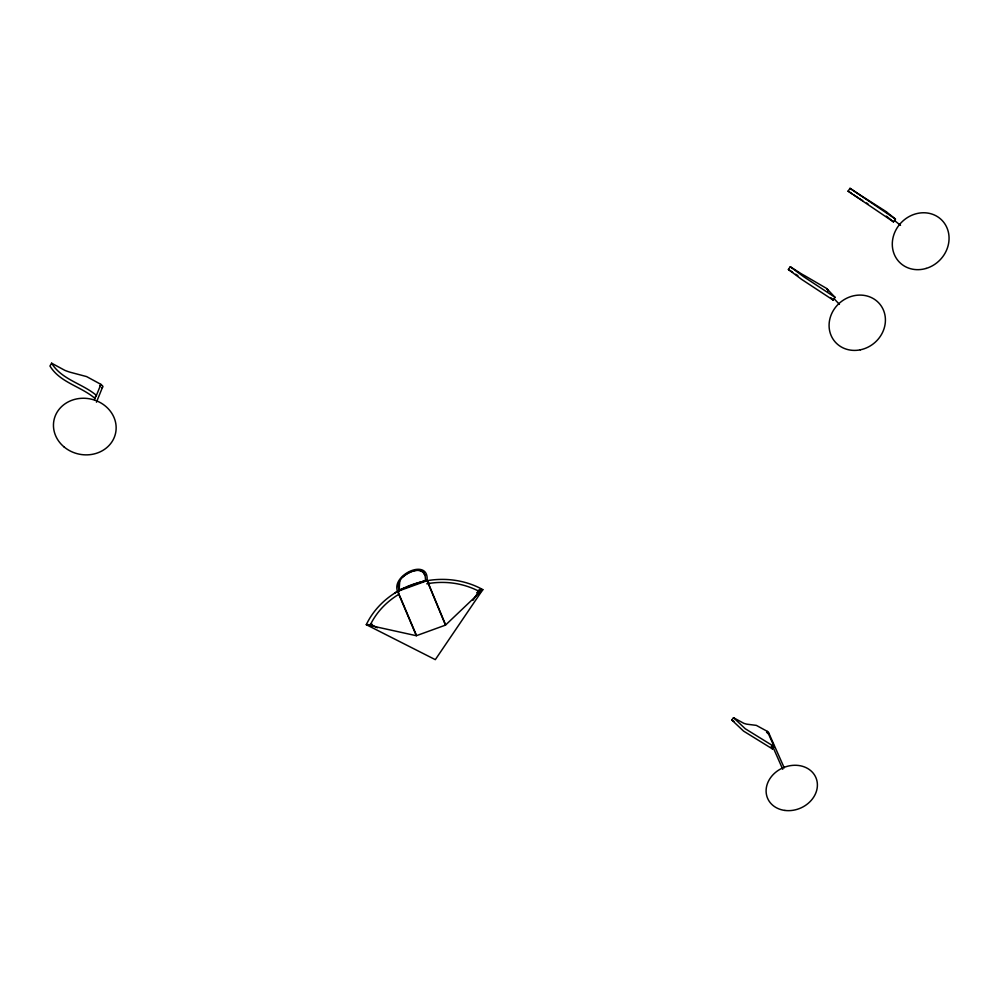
<?xml version="1.0" encoding="UTF-8"?>
<svg xmlns="http://www.w3.org/2000/svg" width="999" height="999" viewBox="0 0 999 999"><rect width="100%" height="100%" fill="white"/><g stroke="black" fill="none" stroke-linecap="round" stroke-linejoin="round"><path stroke-width="1.5" d="M399.712 581.48L399.101 590.059L425.387 580.519C427.097 559.752 392.919 574.937 399.101 590.059L394.655 593.169A79.208 69.78 -10.1 0 0 366.296 624.687L435.314 659.652L482.817 589.622L481.218 588.761A79.208 69.78 -10.1 0 0 400.936 589.535L394.655 593.169M96.453 402.197L102.66 386.875M94.381 399.662L96.091 395.492M96.404 395.392L100.911 384.365L86.626 376.598L70.205 372.24A26.061 8.979 28 0 1 64.91 370.379L51.611 363.199L49.95 366.021C59.977 382.555 80.682 386.238 94.718 398.201L96.404 395.392C82.355 383.429 61.676 379.72 51.611 363.199M100.087 385.751L100.911 384.365M472.964 600.337L478.883 591.258A74.975 66.071 -10.1 0 0 428.459 583.516L426.748 583.803M788.386 269.48L790.271 266.745L801.41 273.838A24.101 2.135 34.2 0 0 804.944 275.811L826.648 288.461L835.039 297.34L833.129 300.075L801.598 279.358L788.386 269.48L792.644 272.277M848.076 191.134L850.024 188.336L861.15 195.679A24.376 0.787 34.1 0 0 864.597 197.852L885.913 211.463L895.454 219.081L893.481 221.878L848.076 191.134L852.372 193.993M731.805 720.029L733.503 717.707L743.756 723.276A22.303 6.956 37.4 0 0 747.077 724.213L756.33 725.374L767.419 731.43L774.113 746.578L772.389 748.9L743.568 731.106L731.805 720.029L733.915 721.353M766.57 732.579L767.419 731.43M402.447 577.21C407.729 572.577 421.653 565.247 424.75 575.024M372.127 624.65L366.296 624.687L416.333 635.714L445.479 625.124L482.817 589.622L477.397 592.869M768.256 733.803L768.406 732.304L766.745 732.392M476.885 592.669L479.058 591.358M478.221 590.496L481.218 588.761M429.52 584.04L427.06 580.694L397.565 591.396L416.333 635.714M399.026 594.193A74.975 66.071 -10.1 0 0 370.604 624.313L372.152 624.3M425.387 580.519L427.06 580.694L445.479 625.124M370.604 624.313L377.422 627.772M866.608 203.022L867.881 203.771M797.889 275.599L795.704 274.25M858.453 197.989L854.033 195.105M895.454 219.081L850.024 188.336M835.039 297.34L803.508 276.611L790.271 266.745M774.113 746.578L745.291 728.771L733.503 717.707M894.53 220.529L900.524 225.337M886.325 216.109L893.481 221.878M834.14 298.763L839.41 304.37M831.006 297.814L833.129 300.075M398.901 593.131L397.565 591.396C390.971 574.725 429.358 557.167 427.06 580.694M768.543 732.479L784.227 767.856M772.789 746.69L782.741 769.28M771.265 746.34L772.389 748.9M399.625 595.591L416.271 634.927M428.459 583.516L445.392 624.35M100.262 385.527A1.411 1.274 12.9 0 1 102.585 385.876A1.411 1.274 12.9 0 1 101.436 387.687M398.876 590.421A86.076 38.511 -24 0 1 404.77 587.887M407.717 586.7A86.076 38.511 -24 0 1 409.203 586.126M410.689 585.576A86.076 38.511 -24 0 1 412.162 585.027M413.648 584.49A86.076 38.511 -24 0 1 415.147 583.978M416.633 583.466A86.076 38.511 -24 0 1 418.131 582.979M419.63 582.504A86.076 38.511 -24 0 1 421.128 582.03M422.639 581.58A86.076 38.511 -24 0 1 427.16 580.307M862.661 200.637A24.476 0.837 34.1 0 1 859.215 198.476M885.738 212.275A1.349 1.224 -46.9 0 1 887.249 213.336M826.623 289.223A1.324 1.211 -40.6 0 1 827.721 291.171M399.026 590.734L397.565 591.396L399.026 590.734M64.123 446.978A31.481 28.159 11.9 0 0 115.547 433.341A31.481 28.159 11.9 0 0 74.725 399.375A31.481 28.159 11.9 0 0 64.123 446.978M926.135 268.431A29.858 26.911 -45.7 0 0 942.069 220.392A29.858 26.911 -45.7 0 0 893.818 234.84A29.858 26.911 -45.7 0 0 926.135 268.431M784.914 810.439A26.274 21.966 -23.3 0 0 816.583 779.482A26.274 21.966 -23.3 0 0 773.775 773.975A26.274 21.966 -23.3 0 0 784.914 810.439M860.301 349.825A29.271 26.498 -39.7 0 0 879.982 304.308A29.271 26.498 -39.7 0 0 831.468 314.123A29.271 26.498 -39.7 0 0 860.301 349.825"/></g></svg>
